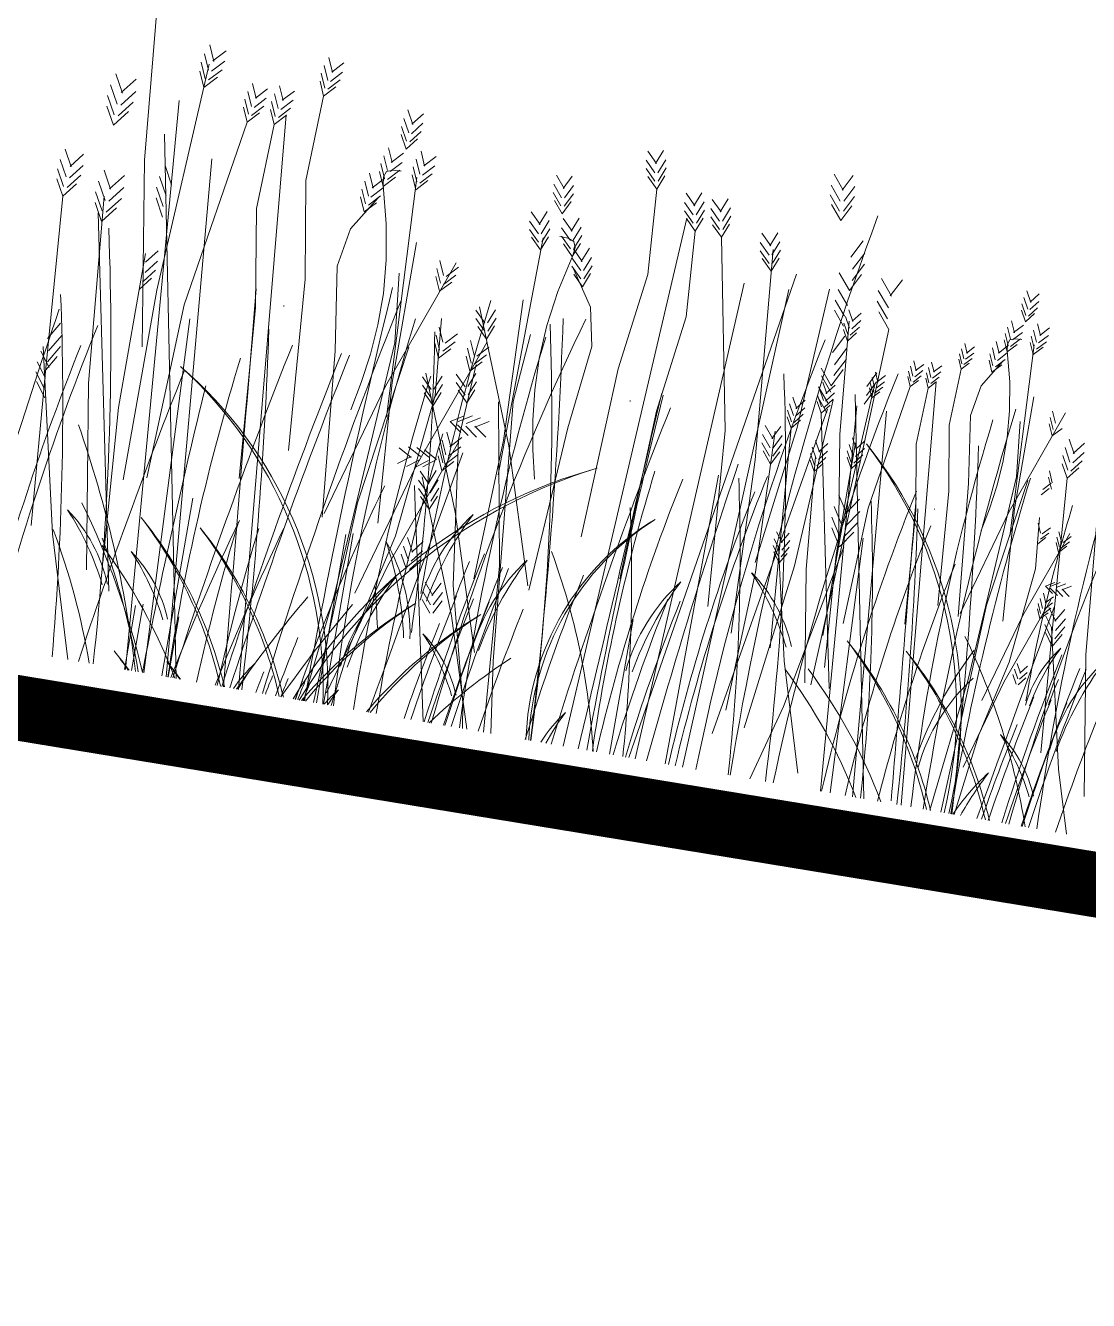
# Model space of a CAD drawing. Header units: metres. Extents: x 37 to 217, y 53 to 242.
# Drawn here: x 137.055 to 138.688, y 216.42 to 218.378 of the extents above; entities that cross this region are included whole.
import ezdxf

# ---------------------------------------------------------------- set-up
doc = ezdxf.new("R2010")
doc.units = ezdxf.units.M
doc.linetypes.add('HIDDENX2', pattern=[0.75, 0.5, -0.25])
for name, color, linetype in [('DGPRO_Arboles existentes', 7, 'Continuous'), ('DGPRO_Linea oficial', 2, 'Continuous'), ('DGPRO_Perfil existente', 244, 'Continuous')]:
    doc.layers.add(name, color=color, linetype=linetype)

# ---------------------------------------------------------------- blocks, each defined once
blk = doc.blocks.new('vista SUDS gris')
at = {"color": 252, "linetype": 'Continuous', "lineweight": 0, "elevation": 0}
for points in [[(2186.196, 1015.5076), (2186.222, 1015.2209), (2186.2681, 1014.9381)], [(2186.2742, 1014.7323), (2186.2751, 1015.0276), (2186.2945, 1015.3835)], [(2186.5166, 1014.8204), (2186.4965, 1015.0835), (2186.4715, 1015.2333), (2186.4762, 1015.3653)], [(2186.5042, 1014.4458), (2186.4243, 1015.3272)], [(2186.3281, 1014.4458), (2186.2588, 1015.3205)], [(2186.4493, 1014.7646), (2186.4291, 1015.0277), (2186.4041, 1015.1775), (2186.4088, 1015.3096)], [(2186.9825, 1014.767), (2186.9938, 1015.0306), (2187.0138, 1015.1812), (2187.0048, 1015.313)], [(2186.3096, 1014.7414), (2186.3205, 1015.013), (2186.3676, 1015.3057)], [(2186.6002, 1014.8983), (2186.6087, 1014.9423), (2186.6152, 1014.9873), (2186.6188, 1015.034), (2186.6187, 1015.0828), (2186.6143, 1015.1342), (2186.6047, 1015.1887), (2186.5898, 1015.2463), (2186.5881, 1015.259), (2186.591, 1015.2679), (2186.6003, 1015.2718), (2186.6135, 1015.2724)], [(2187.0104, 1014.4458), (2187.0579, 1015.2766)], [(2186.407, 1014.4458), (2186.2456, 1015.2658)], [(2186.6387, 1015.2667), (2186.6563, 1014.8968)], [(2187.0517, 1014.7135), (2187.063, 1014.9771), (2187.083, 1015.1276), (2187.074, 1015.2595)], [(2187.1921, 1014.695), (2187.1721, 1014.966), (2187.1153, 1015.257)], [(2187.2348, 1014.6611), (2187.2251, 1014.9295), (2187.1967, 1015.2522)], [(2186.3916, 1014.4458), (2186.3234, 1015.2408)], [(2186.5852, 1014.7282), (2186.5607, 1014.9832), (2186.5415, 1015.112), (2186.5519, 1015.1718), (2186.5856, 1015.226)], [(2186.8964, 1014.8421), (2186.8864, 1014.8857), (2186.8785, 1014.9305), (2186.8733, 1014.9771), (2186.8717, 1015.0258), (2186.8745, 1015.0773), (2186.8822, 1015.1321), (2186.8952, 1015.1902), (2186.8965, 1015.2029), (2186.8933, 1015.2118), (2186.8839, 1015.2153), (2186.8706, 1015.2155)], [(2187.1126, 1014.4458), (2187.2386, 1015.2212)], [(2186.8456, 1015.209), (2186.8404, 1014.8387)], [(2187.1225, 1014.4458), (2187.1616, 1015.1936)], [(2187.1966, 1014.4458), (2187.231, 1015.1961)], [(2187.2924, 1015.2074), (2187.2799, 1014.9896), (2187.2521, 1014.7743)], [(2187.5859, 1014.8824), (2187.5928, 1014.9176), (2187.5979, 1014.9536), (2187.6008, 1014.991), (2187.6007, 1015.03), (2187.5972, 1015.0711), (2187.5896, 1015.1147), (2187.5776, 1015.1608), (2187.5763, 1015.1709), (2187.5786, 1015.1781), (2187.586, 1015.1812), (2187.5966, 1015.1817)], [(2187.6167, 1015.1772), (2187.6308, 1014.8812)], [(2186.1704, 1015.1558), (2186.1964, 1014.869), (2186.2425, 1014.5862)], [(2186.6556, 1015.1685), (2186.6556, 1014.9503), (2186.671, 1014.7338)], [(2186.9171, 1014.6725), (2186.9331, 1014.9282), (2186.9479, 1015.0576), (2186.9356, 1015.117), (2186.9001, 1015.1701)], [(2187.331, 1015.1639), (2187.3467, 1014.9901), (2187.3747, 1014.8187)], [(2187.3686, 1014.604), (2187.3808, 1014.8645), (2187.3931, 1015.162)], [(2186.1473, 1014.6389), (2186.1284, 1014.8753), (2186.1082, 1015.1452)], [(2186.7208, 1015.1484), (2186.6466, 1014.9433), (2186.5874, 1014.7345)], [(2187.5739, 1014.7463), (2187.5543, 1014.9503), (2187.539, 1015.0534), (2187.5473, 1015.1012), (2187.5743, 1015.1446)], [(2186.2823, 1014.5598), (2186.166, 1015.1291)], [(2186.6056, 1014.4458), (2186.6243, 1014.6125), (2186.6493, 1015.0114), (2186.6374, 1015.1174)], [(2187.5398, 1014.7577), (2187.5263, 1014.9331), (2187.5097, 1015.033), (2187.5128, 1015.121)], [(2186.832, 1015.1102), (2186.8393, 1014.8922), (2186.8311, 1014.6753)], [(2187.5371, 1014.4458), (2187.4782, 1015.0956)], [(2187.6303, 1015.0985), (2187.6302, 1014.924), (2187.6426, 1014.7508)], [(2186.2483, 1015.0801), (2186.2483, 1014.8401), (2186.2653, 1014.6019)], [(2186.7675, 1015.088), (2186.8486, 1014.8855), (2186.9147, 1014.6788)], [(2187.374, 1014.6816), (2187.3745, 1014.8606), (2187.3863, 1015.0763)], [(2187.4017, 1014.7051), (2187.409, 1014.8861), (2187.4404, 1015.0813)], [(2187.4948, 1014.7205), (2187.4814, 1014.8959), (2187.4648, 1014.9958), (2187.4679, 1015.0838)], [(2187.6824, 1015.0825), (2187.623, 1014.9184), (2187.5757, 1014.7513)], [(2186.6487, 1014.4458), (2186.6612, 1014.5426), (2186.7012, 1014.7197), (2186.7241, 1014.942), (2186.7132, 1015.0601)], [(2186.8978, 1014.4458), (2186.8818, 1014.5556), (2186.8435, 1014.9535), (2186.8519, 1015.0598)], [(2187.4789, 1014.4458), (2187.3591, 1015.0546)], [(2187.5819, 1014.4458), (2187.6052, 1014.6538), (2187.6252, 1014.9729), (2187.6157, 1015.0577)], [(2186.788, 1015.0359), (2186.7137, 1014.8308), (2186.6545, 1014.6219)], [(2187.3275, 1015.0408), (2187.3126, 1014.7794), (2187.2792, 1014.5211)], [(2187.4116, 1014.4458), (2187.3647, 1015.0381)], [(2187.4617, 1014.4458), (2187.4109, 1015.038)], [(2187.2327, 1014.5042), (2187.3211, 1015.025)], [(2187.3974, 1014.6033), (2187.3129, 1015.0173)], [(2186.6211, 1014.4458), (2186.6348, 1014.7591), (2186.6715, 1015.0081)], [(2186.8536, 1014.4458), (2186.8473, 1014.4845), (2186.8014, 1014.6602), (2186.7711, 1014.8816), (2186.778, 1015)], [(2186.3564, 1014.4458), (2186.3325, 1014.9932)], [(2187.2479, 1014.978), (2187.2551, 1014.7599), (2187.2469, 1014.543)], [(2187.2975, 1014.6491), (2187.2849, 1014.8067), (2187.2714, 1014.9867)], [(2187.3727, 1014.9817), (2187.3727, 1014.8072), (2187.385, 1014.634)], [(2187.7349, 1014.5622), (2187.7191, 1014.7592), (2187.7023, 1014.9841)], [(2186.7041, 1014.9733), (2186.7852, 1014.7708), (2186.8513, 1014.564)], [(2187.5993, 1014.4458), (2187.6136, 1014.771), (2187.643, 1014.9702)], [(2186.8862, 1014.4458), (2186.8664, 1014.7018), (2186.8215, 1014.9494)], [(2187.3155, 1014.9507), (2187.3312, 1014.7769), (2187.3592, 1014.6055)], [(2187.7574, 1014.9391), (2187.777, 1014.7219), (2187.812, 1014.5076)], [(2187.6198, 1014.4458), (2187.6361, 1014.5725), (2187.6628, 1014.6906), (2187.6781, 1014.8388), (2187.6708, 1014.9175)], [(2186.1181, 1014.9124), (2186.1818, 1014.6316), (2186.2381, 1014.4458)], [(2187.1694, 1014.4458), (2187.174, 1014.8965)], [(2187.7207, 1014.9014), (2187.6711, 1014.7646), (2187.6317, 1014.6254)], [(2186.7716, 1014.8777), (2186.6973, 1014.6726), (2186.6381, 1014.4637)], [(2186.7069, 1014.4458), (2186.7138, 1014.4844), (2186.7223, 1014.5317), (2186.7307, 1014.579), (2186.7391, 1014.6262), (2186.7476, 1014.6735), (2186.756, 1014.7208), (2186.7645, 1014.7681), (2186.7729, 1014.8153), (2186.7813, 1014.8626)], [(2187.4265, 1014.4458), (2187.4093, 1014.8397)], [(2187.3824, 1014.8213), (2187.3331, 1014.5642), (2187.3014, 1014.4458)], [(2186.7921, 1014.4458), (2186.7866, 1014.4716), (2186.7766, 1014.5186), (2186.7666, 1014.5655), (2186.7566, 1014.6125), (2186.7466, 1014.6595), (2186.7366, 1014.7064), (2186.7265, 1014.7534), (2186.7165, 1014.8004)], [(2186.7258, 1014.8158), (2186.8068, 1014.6132), (2186.8604, 1014.4458)], [(2187.2838, 1014.8032), (2187.3224, 1014.633), (2187.3727, 1014.4668)], [(2187.7097, 1014.7959), (2187.6602, 1014.6592), (2187.6208, 1014.5199)], [(2187.6555, 1014.4458), (2187.66, 1014.4707), (2187.6656, 1014.5022), (2187.6712, 1014.5337), (2187.6768, 1014.5652), (2187.6825, 1014.5967), (2187.6881, 1014.6283), (2187.6937, 1014.6598), (2187.6993, 1014.6913), (2187.705, 1014.7228), (2187.7106, 1014.7543), (2187.7162, 1014.7858)], [(2187.7177, 1014.7548), (2187.766, 1014.542), (2187.7951, 1014.4458)]]:
    blk.add_lwpolyline(points, dxfattribs=at)
at = {"color": 252, "linetype": 'Continuous', "lineweight": 0, "elevation": 0, "flags": 128}
for points in [[(2186.4835, 1015.4036), (2186.474, 1015.4253)], [(2186.3009, 1015.3889), (2186.2904, 1015.4127)], [(2186.2993, 1015.3892), (2186.317, 1015.4082)], [(2186.4783, 1015.3902), (2186.4688, 1015.4119)], [(2186.4821, 1015.4039), (2186.4982, 1015.4211)], [(2186.4825, 1015.3895), (2186.4986, 1015.4068)], [(2186.2951, 1015.3742), (2186.2847, 1015.398)], [(2186.2998, 1015.3734), (2186.3175, 1015.3923)], [(2186.4758, 1015.3777), (2186.4663, 1015.3993)], [(2186.4762, 1015.3653), (2186.4668, 1015.387)], [(2186.4807, 1015.3768), (2186.4968, 1015.3941)], [(2186.2924, 1015.3604), (2186.2819, 1015.3842)], [(2186.2928, 1015.3468), (2186.2824, 1015.3706)], [(2186.2978, 1015.3594), (2186.3155, 1015.3784)], [(2186.4161, 1015.3478), (2186.4067, 1015.3695)], [(2186.4762, 1015.3653), (2186.4923, 1015.3826)], [(2186.6188, 1015.346), (2186.6074, 1015.3667)], [(2186.9976, 1015.3513), (2186.981, 1015.368)], [(2186.9962, 1015.351), (2187.0049, 1015.3729)], [(2187.2871, 1015.3605), (2187.269, 1015.3823)], [(2187.2854, 1015.3603), (2187.2982, 1015.3855)], [(2187.2908, 1015.3439), (2187.3036, 1015.3691)], [(2186.2928, 1015.3468), (2186.3106, 1015.3658)], [(2186.3696, 1015.3306), (2186.3602, 1015.3523)], [(2186.3748, 1015.344), (2186.3654, 1015.3656)], [(2186.3734, 1015.3443), (2186.3895, 1015.3615)], [(2186.3739, 1015.3299), (2186.39, 1015.3472)], [(2186.4109, 1015.3345), (2186.4014, 1015.3561)], [(2186.4147, 1015.3481), (2186.4308, 1015.3653)], [(2186.4152, 1015.3337), (2186.4313, 1015.351)], [(2186.6148, 1015.3322), (2186.6034, 1015.3528)], [(2186.6173, 1015.3461), (2186.6318, 1015.3647)], [(2186.6191, 1015.3318), (2186.6336, 1015.3505)], [(2186.9976, 1015.3369), (2186.981, 1015.3536)], [(2187.0019, 1015.3378), (2187.0106, 1015.3597)], [(2187.0048, 1015.3253), (2187.0135, 1015.3473)], [(2187.2856, 1015.3433), (2187.2675, 1015.3651)], [(2187.2869, 1015.328), (2187.2688, 1015.3498)], [(2187.2929, 1015.3287), (2187.3057, 1015.354)], [(2186.1711, 1015.3169), (2186.156, 1015.3442)], [(2186.1692, 1015.3171), (2186.1883, 1015.3417)], [(2186.3671, 1015.3181), (2186.3576, 1015.3397)], [(2186.3676, 1015.3057), (2186.3581, 1015.3274)], [(2186.3721, 1015.3172), (2186.3882, 1015.3345)], [(2186.4084, 1015.3219), (2186.3989, 1015.3435)], [(2186.4088, 1015.3096), (2186.3994, 1015.3312)], [(2186.4134, 1015.3211), (2186.4295, 1015.3383)], [(2186.6134, 1015.3194), (2186.6021, 1015.3401)], [(2186.615, 1015.3072), (2186.6036, 1015.3279)], [(2186.6185, 1015.319), (2186.6329, 1015.3377)], [(2186.9999, 1015.3243), (2186.9832, 1015.341)], [(2187.0048, 1015.313), (2186.9881, 1015.3297)], [(2187.0048, 1015.313), (2187.0135, 1015.3349)], [(2187.2915, 1015.3139), (2187.2734, 1015.3357)], [(2187.2915, 1015.3139), (2187.3043, 1015.3392)], [(2186.164, 1015.2819), (2186.149, 1015.3092)], [(2186.1658, 1015.2987), (2186.1508, 1015.326)], [(2186.1715, 1015.2982), (2186.1906, 1015.3228)], [(2186.3676, 1015.3057), (2186.3837, 1015.323)], [(2186.4088, 1015.3096), (2186.4249, 1015.3268)], [(2186.615, 1015.3072), (2186.6295, 1015.3258)], [(2186.6475, 1015.2862), (2186.6381, 1015.3078)], [(2186.8629, 1015.2889), (2186.8736, 1015.3099)], [(2187.0668, 1015.2978), (2187.0501, 1015.3145)], [(2187.0654, 1015.2975), (2187.0741, 1015.3194)], [(2187.1082, 1015.2953), (2187.0915, 1015.312)], [(2187.1068, 1015.295), (2187.1155, 1015.317)], [(2186.166, 1015.2657), (2186.151, 1015.293)], [(2186.166, 1015.2657), (2186.1852, 1015.2903)], [(2186.1706, 1015.2814), (2186.1897, 1015.306)], [(2186.5923, 1015.2695), (2186.5828, 1015.2911)], [(2186.5975, 1015.2829), (2186.5881, 1015.3045)], [(2186.5961, 1015.2831), (2186.6122, 1015.3004)], [(2186.6423, 1015.2728), (2186.6329, 1015.2944)], [(2186.6461, 1015.2864), (2186.6622, 1015.3037)], [(2186.6466, 1015.2721), (2186.6627, 1015.2893)], [(2186.8631, 1015.2747), (2186.848, 1015.2929)], [(2186.8644, 1015.289), (2186.8493, 1015.3072)], [(2186.8674, 1015.2752), (2186.878, 1015.2963)], [(2187.0668, 1015.2834), (2187.0502, 1015.3001)], [(2187.0711, 1015.2843), (2187.0798, 1015.3062)], [(2187.074, 1015.2718), (2187.0827, 1015.2938)], [(2187.1082, 1015.281), (2187.0915, 1015.2977)], [(2187.1125, 1015.2818), (2187.1212, 1015.3038)], [(2187.1154, 1015.2694), (2187.1241, 1015.2913)], [(2187.3164, 1015.2613), (2187.3305, 1015.2891)], [(2186.5898, 1015.2569), (2186.5803, 1015.2786)], [(2186.5948, 1015.2561), (2186.6109, 1015.2733)], [(2186.5966, 1015.2688), (2186.6127, 1015.286)], [(2186.6398, 1015.2603), (2186.6304, 1015.2819)], [(2186.6403, 1015.2479), (2186.6308, 1015.2695)], [(2186.6448, 1015.2594), (2186.6609, 1015.2767)], [(2186.8641, 1015.262), (2186.849, 1015.2801)], [(2186.868, 1015.2502), (2186.8529, 1015.2684)], [(2186.868, 1015.2502), (2186.8787, 1015.2713)], [(2186.8691, 1015.2625), (2186.8798, 1015.2836)], [(2187.069, 1015.2708), (2187.0524, 1015.2875)], [(2187.074, 1015.2595), (2187.0573, 1015.2762)], [(2187.074, 1015.2595), (2187.0827, 1015.2814)], [(2187.1104, 1015.2684), (2187.0938, 1015.2851)], [(2187.1153, 1015.257), (2187.0987, 1015.2737)], [(2187.1153, 1015.257), (2187.1241, 1015.279)], [(2187.1922, 1015.2573), (2187.1755, 1015.274)], [(2187.1908, 1015.257), (2187.1995, 1015.2789)], [(2187.3222, 1015.2433), (2187.3363, 1015.271)], [(2186.5755, 1015.2392), (2186.566, 1015.2609)], [(2186.5741, 1015.2395), (2186.5902, 1015.2567)], [(2186.5902, 1015.2446), (2186.5808, 1015.2662)], [(2186.5902, 1015.2446), (2186.6063, 1015.2618)], [(2186.6403, 1015.2479), (2186.6564, 1015.2652)], [(2186.8362, 1015.2282), (2186.8449, 1015.2501)], [(2187.1922, 1015.2429), (2187.1755, 1015.2596)], [(2187.1964, 1015.2437), (2187.2051, 1015.2657)], [(2187.1993, 1015.2313), (2187.2081, 1015.2532)], [(2187.3246, 1015.2265), (2187.3387, 1015.2543)], [(2187.6008, 1015.2405), (2187.5917, 1015.2571)], [(2187.5996, 1015.2406), (2187.6112, 1015.2555)], [(2186.5678, 1015.2133), (2186.5583, 1015.2349)], [(2186.5703, 1015.2258), (2186.5608, 1015.2475)], [(2186.5727, 1015.2124), (2186.5888, 1015.2297)], [(2186.5745, 1015.2251), (2186.5906, 1015.2424)], [(2186.8376, 1015.2285), (2186.8209, 1015.2452)], [(2186.8376, 1015.2141), (2186.8209, 1015.2308)], [(2186.8418, 1015.2149), (2186.8505, 1015.2369)], [(2186.8877, 1015.2268), (2186.871, 1015.2435)], [(2186.8877, 1015.2124), (2186.871, 1015.2291)], [(2186.8863, 1015.2265), (2186.895, 1015.2484)], [(2186.8919, 1015.2133), (2186.9007, 1015.2352)], [(2187.1944, 1015.2303), (2187.1777, 1015.247)], [(2187.1993, 1015.2189), (2187.1826, 1015.2356)], [(2187.1993, 1015.2189), (2187.208, 1015.2409)], [(2187.3231, 1015.2103), (2187.3031, 1015.2343)], [(2187.3231, 1015.2103), (2187.3372, 1015.2381)], [(2187.3882, 1015.2132), (2187.3683, 1015.2372)], [(2187.3863, 1015.213), (2187.4004, 1015.2408)], [(2187.5965, 1015.2193), (2187.5874, 1015.2359)], [(2187.5976, 1015.2295), (2187.5885, 1015.246)], [(2187.6005, 1015.219), (2187.6121, 1015.2339)], [(2187.6011, 1015.2292), (2187.6126, 1015.2441)], [(2186.1128, 1015.1918), (2186.0991, 1015.2166)], [(2186.1111, 1015.1919), (2186.1284, 1015.2143)], [(2186.2696, 1015.1911), (2186.2546, 1015.2184)], [(2186.5682, 1015.2009), (2186.5588, 1015.2226)], [(2186.5682, 1015.2009), (2186.5843, 1015.2182)], [(2186.8398, 1015.2015), (2186.8231, 1015.2182)], [(2186.8447, 1015.2025), (2186.8535, 1015.2244)], [(2186.8447, 1015.1901), (2186.8534, 1015.2121)], [(2186.8899, 1015.1998), (2186.8732, 1015.2166)], [(2186.8948, 1015.1885), (2186.9036, 1015.2104)], [(2186.8949, 1015.2009), (2186.9036, 1015.2228)], [(2187.3865, 1015.1944), (2187.3666, 1015.2183)], [(2187.5978, 1015.2095), (2187.5887, 1015.2261)], [(2187.5978, 1015.2095), (2187.6093, 1015.2244)], [(2187.6238, 1015.1927), (2187.6162, 1015.21)], [(2186.108, 1015.1752), (2186.0944, 1015.2)], [(2186.1132, 1015.1748), (2186.1306, 1015.1971)], [(2186.1785, 1015.1682), (2186.1635, 1015.1955)], [(2186.1766, 1015.1683), (2186.1957, 1015.1929)], [(2186.2643, 1015.1729), (2186.2493, 1015.2002)], [(2186.8447, 1015.1901), (2186.828, 1015.2069)], [(2186.8948, 1015.1885), (2186.8781, 1015.2052)], [(2186.9112, 1015.1839), (2186.8945, 1015.2006)], [(2186.9097, 1015.1836), (2186.9185, 1015.2056)], [(2186.9154, 1015.1704), (2186.9241, 1015.1924)], [(2187.3222, 1015.1702), (2187.3041, 1015.192)], [(2187.3238, 1015.1874), (2187.3056, 1015.2091)], [(2187.388, 1015.1775), (2187.368, 1015.2015)], [(2187.5796, 1015.1793), (2187.572, 1015.1966)], [(2187.5838, 1015.1901), (2187.5762, 1015.2074)], [(2187.5826, 1015.1903), (2187.5955, 1015.2041)], [(2187.583, 1015.1788), (2187.5959, 1015.1926)], [(2187.6196, 1015.182), (2187.6121, 1015.1993)], [(2187.6227, 1015.1929), (2187.6356, 1015.2067)], [(2187.623, 1015.1814), (2187.6359, 1015.1952)], [(2186.1064, 1015.1599), (2186.0927, 1015.1848)], [(2186.1124, 1015.1595), (2186.1298, 1015.1818)], [(2186.1732, 1015.1499), (2186.1582, 1015.1773)], [(2186.1789, 1015.1495), (2186.198, 1015.1741)], [(2186.2625, 1015.1561), (2186.2475, 1015.1834)], [(2186.9112, 1015.1695), (2186.8945, 1015.1863)], [(2186.9134, 1015.157), (2186.8967, 1015.1737)], [(2186.9183, 1015.158), (2186.9271, 1015.1799)], [(2187.3235, 1015.1549), (2187.3054, 1015.1767)], [(2187.3364, 1015.1645), (2187.3273, 1015.1811)], [(2187.3353, 1015.1646), (2187.3469, 1015.1795)], [(2187.3931, 1015.162), (2187.3731, 1015.186)], [(2187.5662, 1015.1551), (2187.5586, 1015.1724)], [(2187.5776, 1015.1693), (2187.57, 1015.1866)], [(2187.578, 1015.1594), (2187.5704, 1015.1767)], [(2187.578, 1015.1594), (2187.5908, 1015.1732)], [(2187.5816, 1015.1686), (2187.5945, 1015.1824)], [(2187.6176, 1015.172), (2187.6101, 1015.1893)], [(2187.618, 1015.1621), (2187.6104, 1015.1794)], [(2187.618, 1015.1621), (2187.6309, 1015.1759)], [(2187.6216, 1015.1713), (2187.6345, 1015.1851)], [(2186.1082, 1015.1452), (2186.0946, 1015.17)], [(2186.1082, 1015.1452), (2186.1256, 1015.1676)], [(2186.1714, 1015.1332), (2186.1564, 1015.1605)], [(2186.178, 1015.1326), (2186.1972, 1015.1572)], [(2186.2646, 1015.1399), (2186.2495, 1015.1673)], [(2186.9183, 1015.1456), (2186.9016, 1015.1623)], [(2186.9183, 1015.1456), (2186.927, 1015.1675)], [(2187.3322, 1015.1433), (2187.3231, 1015.1598)], [(2187.3333, 1015.1535), (2187.3242, 1015.17)], [(2187.3362, 1015.143), (2187.3478, 1015.1579)], [(2187.3367, 1015.1532), (2187.3483, 1015.1681)], [(2187.5142, 1015.1376), (2187.5079, 1015.152)], [(2187.5177, 1015.1465), (2187.5114, 1015.1609)], [(2187.5167, 1015.1467), (2187.5274, 1015.1582)], [(2187.56, 1015.1344), (2187.5524, 1015.1517)], [(2187.562, 1015.1444), (2187.5544, 1015.1617)], [(2187.565, 1015.1553), (2187.5779, 1015.1691)], [(2187.5654, 1015.1438), (2187.5783, 1015.1577)], [(2186.1735, 1015.117), (2186.1585, 1015.1443)], [(2186.1735, 1015.117), (2186.1926, 1015.1416)], [(2186.7026, 1015.1132), (2186.6931, 1015.1348)], [(2186.7051, 1015.1257), (2186.6956, 1015.1474)], [(2186.7093, 1015.125), (2186.7254, 1015.1423)], [(2187.3139, 1015.1124), (2187.328, 1015.1402)], [(2187.3334, 1015.1335), (2187.3243, 1015.15)], [(2187.3334, 1015.1335), (2187.345, 1015.1484)], [(2187.5125, 1015.1292), (2187.5062, 1015.1436)], [(2187.5128, 1015.121), (2187.5065, 1015.1354)], [(2187.5128, 1015.121), (2187.5235, 1015.1325)], [(2187.5158, 1015.1287), (2187.5266, 1015.1402)], [(2187.517, 1015.1371), (2187.5278, 1015.1486)], [(2187.5603, 1015.1245), (2187.5528, 1015.1418)], [(2187.5603, 1015.1245), (2187.5732, 1015.1383)], [(2187.564, 1015.1337), (2187.5768, 1015.1475)], [(2186.703, 1015.1008), (2186.6936, 1015.1225)], [(2186.703, 1015.1008), (2186.7191, 1015.1181)], [(2186.7075, 1015.1123), (2186.7236, 1015.1296)], [(2187.3198, 1015.0943), (2187.3339, 1015.1221)], [(2187.4417, 1015.0978), (2187.4354, 1015.1123)], [(2187.4452, 1015.1068), (2187.4389, 1015.1212)], [(2187.4443, 1015.1069), (2187.455, 1015.1184)], [(2187.4693, 1015.1004), (2187.463, 1015.1148)], [(2187.4727, 1015.1093), (2187.4664, 1015.1237)], [(2187.4718, 1015.1095), (2187.4825, 1015.121)], [(2187.3221, 1015.0776), (2187.3362, 1015.1054)], [(2187.3745, 1015.0701), (2187.3863, 1015.0933)], [(2187.3901, 1015.0795), (2187.3838, 1015.094)], [(2187.4401, 1015.0895), (2187.4338, 1015.1039)], [(2187.4404, 1015.0813), (2187.4341, 1015.0957)], [(2187.4404, 1015.0813), (2187.4511, 1015.0928)], [(2187.4434, 1015.0889), (2187.4541, 1015.1004)], [(2187.4446, 1015.0974), (2187.4553, 1015.1089)], [(2187.4676, 1015.092), (2187.4613, 1015.1065)], [(2187.4679, 1015.0838), (2187.4616, 1015.0982)], [(2187.4679, 1015.0838), (2187.4786, 1015.0953)], [(2187.4709, 1015.0915), (2187.4816, 1015.103)], [(2187.4721, 1015.0999), (2187.4828, 1015.1114)], [(2186.2507, 1015.067), (2186.2666, 1015.0875)], [(2186.7798, 1015.065), (2186.7631, 1015.0817)], [(2186.784, 1015.0659), (2186.7927, 1015.0878)], [(2186.7869, 1015.0534), (2186.7957, 1015.0754)], [(2187.3206, 1015.0614), (2187.3007, 1015.0853)], [(2187.3215, 1015.052), (2187.3034, 1015.0738)], [(2187.3206, 1015.0614), (2187.3347, 1015.0892)], [(2187.3765, 1015.0562), (2187.3882, 1015.0794)], [(2187.385, 1015.0623), (2187.3787, 1015.0767)], [(2187.3866, 1015.0706), (2187.3803, 1015.085)], [(2187.3883, 1015.0617), (2187.399, 1015.0732)], [(2187.3892, 1015.0797), (2187.3999, 1015.0912)], [(2187.3895, 1015.0701), (2187.4002, 1015.0816)], [(2187.6698, 1015.0643), (2187.6623, 1015.0817)], [(2186.2519, 1015.0373), (2186.2679, 1015.0578)], [(2186.2526, 1015.0514), (2186.2686, 1015.0719)], [(2186.782, 1015.0524), (2186.7653, 1015.0691)], [(2186.7869, 1015.0411), (2186.7702, 1015.0578)], [(2186.7869, 1015.0411), (2186.7956, 1015.063)], [(2187.32, 1015.0348), (2187.3019, 1015.0566)], [(2187.3127, 1015.0373), (2187.3036, 1015.0539)], [(2187.3159, 1015.0483), (2187.3068, 1015.0649)], [(2187.3147, 1015.0484), (2187.3263, 1015.0634)], [(2187.3752, 1015.0427), (2187.387, 1015.0658)], [(2187.3853, 1015.054), (2187.379, 1015.0684)], [(2187.3853, 1015.054), (2187.396, 1015.0655)], [(2187.6678, 1015.0543), (2187.6603, 1015.0716)], [(2187.6682, 1015.0444), (2187.6606, 1015.0617)], [(2187.6682, 1015.0444), (2187.6811, 1015.0582)], [(2186.2481, 1015.0243), (2186.264, 1015.0448)], [(2186.7188, 1015.0121), (2186.7094, 1015.0337)], [(2186.7214, 1015.0246), (2186.7119, 1015.0463)], [(2186.7256, 1015.0239), (2186.7417, 1015.0412)], [(2186.7722, 1015.0132), (2186.7628, 1015.0348)], [(2187.2745, 1015.0177), (2187.2654, 1015.0343)], [(2187.3116, 1015.0271), (2187.3025, 1015.0437)], [(2187.3213, 1015.0195), (2187.3032, 1015.0413)], [(2187.3129, 1015.0173), (2187.3038, 1015.0339)], [(2187.3156, 1015.0268), (2187.3272, 1015.0417)], [(2187.3162, 1015.037), (2187.3277, 1015.0519)], [(2187.7061, 1015.0229), (2187.6947, 1015.0436)], [(2187.7046, 1015.023), (2187.7191, 1015.0417)], [(2186.7193, 1014.9997), (2186.7098, 1015.0214)], [(2186.7193, 1014.9997), (2186.7354, 1015.017)], [(2186.7238, 1015.0112), (2186.7399, 1015.0285)], [(2186.7697, 1015.0007), (2186.7602, 1015.0223)], [(2186.7747, 1014.9998), (2186.7908, 1015.0171)], [(2186.7765, 1015.0125), (2186.7926, 1015.0297)], [(2187.2713, 1015.0067), (2187.2622, 1015.0232)], [(2187.2733, 1015.0178), (2187.2849, 1015.0327)], [(2187.2747, 1015.0064), (2187.2863, 1015.0213)], [(2187.3129, 1015.0173), (2187.3244, 1015.0322)], [(2187.7007, 1014.9964), (2187.6894, 1015.0171)], [(2187.7021, 1015.0091), (2187.6907, 1015.0298)], [(2187.7058, 1014.996), (2187.7202, 1015.0146)], [(2187.7064, 1015.0088), (2187.7209, 1015.0274)], [(2186.7702, 1014.9883), (2186.7607, 1015.0099)], [(2186.7702, 1014.9883), (2186.7863, 1015.0056)], [(2187.2702, 1014.9965), (2187.2611, 1015.013)], [(2187.2714, 1014.9867), (2187.2623, 1015.0032)], [(2187.2714, 1014.9867), (2187.283, 1015.0016)], [(2187.2742, 1014.9962), (2187.2858, 1015.0111)], [(2187.7023, 1014.9841), (2187.6909, 1015.0048)], [(2187.7023, 1014.9841), (2187.7168, 1015.0028)], [(2186.7669, 1014.9634), (2186.7502, 1014.9801)], [(2186.7711, 1014.9643), (2186.7798, 1014.9862)], [(2187.2461, 1014.966), (2187.231, 1014.9842)], [(2187.2446, 1014.9659), (2187.2553, 1014.9869)], [(2187.3204, 1014.9582), (2187.3113, 1014.9747)], [(2187.3724, 1014.9611), (2187.3633, 1014.9776)], [(2187.3756, 1014.9721), (2187.3665, 1014.9887)], [(2187.3744, 1014.9722), (2187.386, 1014.9871)], [(2187.3759, 1014.9608), (2187.3874, 1014.9757)], [(2187.6808, 1014.9734), (2187.6733, 1014.9907)], [(2187.6812, 1014.9636), (2187.6736, 1014.9809)], [(2186.7164, 1014.9503), (2186.6997, 1014.967)], [(2186.7206, 1014.9512), (2186.7294, 1014.9731)], [(2186.7236, 1014.9387), (2186.7323, 1014.9607)], [(2186.7691, 1014.9508), (2186.7524, 1014.9675)], [(2186.774, 1014.9395), (2186.7573, 1014.9562)], [(2186.774, 1014.9518), (2186.7828, 1014.9738)], [(2186.774, 1014.9395), (2186.7827, 1014.9614)], [(2187.2448, 1014.9517), (2187.2297, 1014.9699)], [(2187.2459, 1014.939), (2187.2308, 1014.9571)], [(2187.2491, 1014.9522), (2187.2598, 1014.9733)], [(2187.2509, 1014.9395), (2187.2615, 1014.9606)], [(2187.3172, 1014.9472), (2187.3081, 1014.9637)], [(2187.3192, 1014.9583), (2187.3308, 1014.9732)], [(2187.3207, 1014.9469), (2187.3322, 1014.9618)], [(2187.3713, 1014.9509), (2187.3622, 1014.9675)], [(2187.3726, 1014.9411), (2187.3635, 1014.9576)], [(2187.3726, 1014.9411), (2187.3841, 1014.956)], [(2187.3753, 1014.9506), (2187.3869, 1014.9655)], [(2187.667, 1014.9523), (2187.6778, 1014.9638)], [(2187.6682, 1014.9608), (2187.679, 1014.9723)], [(2186.1226, 1014.9257), (2186.1383, 1014.9526)], [(2186.7186, 1014.9377), (2186.702, 1014.9544)], [(2186.7235, 1014.9264), (2186.7069, 1014.9431)], [(2186.7235, 1014.9264), (2186.7323, 1014.9483)], [(2187.2497, 1014.9272), (2187.2346, 1014.9454)], [(2187.2497, 1014.9272), (2187.2604, 1014.9483)], [(2187.3161, 1014.937), (2187.307, 1014.9535)], [(2187.3174, 1014.9272), (2187.3083, 1014.9437)], [(2187.3174, 1014.9272), (2187.3289, 1014.9421)], [(2187.3201, 1014.9367), (2187.3317, 1014.9516)], [(2186.1274, 1014.9073), (2186.1431, 1014.9343)], [(2186.1287, 1014.8905), (2186.1444, 1014.9174)], [(2186.7535, 1014.9069), (2186.7737, 1014.9191)], [(2186.7657, 1014.9089), (2186.7859, 1014.9212)], [(2186.7784, 1014.9081), (2186.7986, 1014.9203)], [(2186.7924, 1014.9047), (2186.8126, 1014.9169)], [(2186.1326, 1014.8822), (2186.1158, 1014.905)], [(2186.1263, 1014.8744), (2186.142, 1014.9013)], [(2186.7535, 1014.9069), (2186.7727, 1014.8932)], [(2186.7655, 1014.9039), (2186.7847, 1014.8902)], [(2186.7783, 1014.9038), (2186.7975, 1014.8901)], [(2186.7924, 1014.9061), (2186.8117, 1014.8924)], [(2187.3779, 1014.8719), (2187.3613, 1014.8983)], [(2187.3759, 1014.8719), (2187.3936, 1014.8976)], [(2187.6762, 1014.8939), (2187.6699, 1014.9083)], [(2187.6779, 1014.8849), (2187.6886, 1014.8964)], [(2187.6791, 1014.8934), (2187.6898, 1014.9049)], [(2187.7101, 1014.8862), (2187.7038, 1014.9007)], [(2187.713, 1014.8857), (2187.7237, 1014.8973)], [(2186.13, 1014.8651), (2186.1132, 1014.8879)], [(2186.7611, 1014.8684), (2186.7516, 1014.89)], [(2186.7596, 1014.8686), (2186.7757, 1014.8859)], [(2187.3737, 1014.8534), (2187.3571, 1014.8798)], [(2187.3794, 1014.8533), (2187.397, 1014.879)], [(2187.6749, 1014.8773), (2187.6856, 1014.8888)], [(2187.7085, 1014.8779), (2187.7022, 1014.8923)], [(2187.7088, 1014.8696), (2187.7025, 1014.8841)], [(2187.7088, 1014.8696), (2187.7195, 1014.8811)], [(2187.7118, 1014.8773), (2187.7225, 1014.8888)], [(2186.1304, 1014.8498), (2186.1136, 1014.8726)], [(2186.1342, 1014.8354), (2186.1174, 1014.8582)], [(2186.7179, 1014.8459), (2186.6973, 1014.8575)], [(2186.7307, 1014.8472), (2186.7101, 1014.8587)], [(2186.7533, 1014.8425), (2186.7439, 1014.8641)], [(2186.7558, 1014.855), (2186.7464, 1014.8766)], [(2186.7583, 1014.8416), (2186.7744, 1014.8589)], [(2186.7601, 1014.8543), (2186.7762, 1014.8715)], [(2187.3729, 1014.8365), (2187.3563, 1014.8629)], [(2187.3795, 1014.8364), (2187.3971, 1014.8621)], [(2186.7041, 1014.842), (2186.6835, 1014.8536)], [(2186.704, 1014.8435), (2186.6852, 1014.8292)], [(2186.7182, 1014.8416), (2186.6995, 1014.8273)], [(2186.731, 1014.8422), (2186.7123, 1014.8278)], [(2186.7429, 1014.8455), (2186.7223, 1014.8571)], [(2186.7429, 1014.8455), (2186.7242, 1014.8312)], [(2186.7538, 1014.8301), (2186.7443, 1014.8517)], [(2186.7538, 1014.8301), (2186.7699, 1014.8474)], [(2187.3759, 1014.8205), (2187.3593, 1014.8469)], [(2187.3759, 1014.8205), (2187.3935, 1014.8462)], [(2186.738, 1014.8071), (2186.7214, 1014.8238)], [(2186.7366, 1014.8068), (2186.7453, 1014.8288)], [(2187.2877, 1014.8113), (2187.2765, 1014.8265)], [(2187.2865, 1014.8112), (2187.296, 1014.8276)], [(2187.6976, 1014.8154), (2187.7111, 1014.8235)], [(2187.7058, 1014.8167), (2187.7192, 1014.8249)], [(2187.7143, 1014.8162), (2187.7277, 1014.8243)], [(2187.7236, 1014.8139), (2187.7371, 1014.822)], [(2186.738, 1014.7927), (2186.7214, 1014.8095)], [(2186.7423, 1014.7936), (2186.751, 1014.8155)], [(2186.7452, 1014.7812), (2186.7539, 1014.8031)], [(2187.286, 1014.7999), (2187.2748, 1014.8151)], [(2187.2862, 1014.7897), (2187.275, 1014.8049)], [(2187.2894, 1014.8001), (2187.2989, 1014.8164)], [(2187.2902, 1014.7899), (2187.2998, 1014.8062)], [(2187.7027, 1014.7897), (2187.6964, 1014.8041)], [(2187.6976, 1014.8154), (2187.7105, 1014.8062)], [(2187.7018, 1014.7899), (2187.7125, 1014.8014)], [(2187.7056, 1014.8134), (2187.7185, 1014.8042)], [(2187.7142, 1014.8133), (2187.727, 1014.8041)], [(2187.7236, 1014.8149), (2187.7364, 1014.8057)], [(2186.7403, 1014.7801), (2186.7236, 1014.7969)], [(2186.7452, 1014.7688), (2186.7285, 1014.7855)], [(2186.7452, 1014.7688), (2186.7539, 1014.7907)], [(2187.2888, 1014.7801), (2187.2775, 1014.7954)], [(2187.2888, 1014.7801), (2187.2983, 1014.7965)], [(2187.6976, 1014.7724), (2187.6913, 1014.7868)], [(2187.6992, 1014.7808), (2187.6929, 1014.7952)], [(2187.7009, 1014.7718), (2187.7116, 1014.7833)], [(2187.7021, 1014.7803), (2187.7128, 1014.7918)], [(2187.7226, 1014.7649), (2187.7085, 1014.7839)], [(2187.7211, 1014.7648), (2187.733, 1014.7852)], [(2187.6979, 1014.7642), (2187.6915, 1014.7786)], [(2187.6979, 1014.7642), (2187.7086, 1014.7757)], [(2187.7204, 1014.7507), (2187.7064, 1014.7697)], [(2187.7247, 1014.7509), (2187.7366, 1014.7713)], [(2187.7208, 1014.7379), (2187.7067, 1014.7569)], [(2187.7239, 1014.726), (2187.7099, 1014.745)], [(2187.7239, 1014.726), (2187.7358, 1014.7464)], [(2187.7258, 1014.7382), (2187.7377, 1014.7586)], [(2186.7273, 1014.6854), (2186.7159, 1014.7061)], [(2186.7313, 1014.6992), (2186.7199, 1014.7199)], [(2186.7299, 1014.6993), (2186.7443, 1014.718)], [(2186.7316, 1014.6851), (2186.7461, 1014.7037)], [(2186.7259, 1014.6727), (2186.7146, 1014.6934)], [(2186.731, 1014.6723), (2186.7455, 1014.6909)], [(2187.6802, 1014.6677), (2187.6726, 1014.6815)], [(2187.6829, 1014.6769), (2187.6753, 1014.6907)], [(2187.6819, 1014.677), (2187.6916, 1014.6894)], [(2187.6793, 1014.6592), (2187.6717, 1014.673)], [(2187.6826, 1014.659), (2187.6923, 1014.6714)], [(2187.6831, 1014.6675), (2187.6927, 1014.6799)], [(2186.7721, 1014.6246), (2186.757, 1014.6427)], [(2186.7734, 1014.6389), (2186.7583, 1014.6571)], [(2186.772, 1014.6387), (2186.7827, 1014.6598)], [(2186.7764, 1014.6251), (2186.7871, 1014.6461)], [(2186.7732, 1014.6118), (2186.7581, 1014.63)], [(2186.7782, 1014.6124), (2186.7889, 1014.6335)]]:
    blk.add_lwpolyline(points, dxfattribs=at)
at = {"color": 252, "lineweight": 0}
for points in [[(2186.3847, 1014.4458), (2186.3847, 1014.723)], [(2186.6256, 1014.4458), (2186.6256, 1014.7082)], [(2186.6366, 1014.4458), (2186.6366, 1014.7119)], [(2187.0827, 1014.4458), (2187.0827, 1014.6557)], [(2186.3263, 1014.4458), (2186.3263, 1014.5456)], [(2186.3372, 1014.4458), (2186.3372, 1014.5493)], [(2186.3946, 1014.4458), (2186.3946, 1014.5399)]]:
    blk.add_lwpolyline(points, dxfattribs=at)
for centre, radius, start, end in [((2191.7936, 1014.5048), 4.5232, 169.478, 180.7473), ((2190.9852, 1014.3409), 3.7693, 167.9229, 178.406), ((2181.726, 1014.1547), 4.5609, 3.6594, 12.0772), ((2196.8304, 1014.3879), 10.2236, 176.03942, 179.67586), ((2190.4249, 1014.6438, 0), 3.6702, 172.8487, 180.078), ((2190.6064, 1014.0419), 3.8231, 163.9709, 173.9357), ((2179.3926, 1014.0462), 7.5773, 3.02253, 7.9371), ((2191.1046, 1014.3088), 3.7693, 167.9229, 177.9167), ((2191.5068, 1014.0419), 3.8231, 163.9709, 173.9357), ((2194.1201, 1013.5002), 7.6373, 168.09689, 172.88763), ((2183.1404, 1014.2807), 3.8231, 2.4753, 12.0772), ((2192.0943, 1014.5121), 4.5232, 172.8487, 180.8402), ((2190.6692, 1014.5835), 3.8231, 172.8487, 182.064), ((2183.56, 1014.2783), 3.7693, 2.5468, 12.0772), ((2191.5696, 1014.5835), 3.8231, 172.8487, 182.0641), ((2190.0739, 1014.6261), 3.4266, 172.8487, 183.0159), ((2183.0823, 1014.4603, 0), 3.6702, 1.8301, 9.0594), ((2190.9743, 1014.6261), 3.4266, 172.8487, 183.0159), ((2181.7077, 1014.0493), 4.5232, 5.0288, 12.0772), ((2179.6605, 1014.0514), 6.8601, 3.29579, 7.9371), ((2196.3409, 1014.361), 9.2942, 176.03942, 179.47714), ((2180.1474, 1013.9765), 7.4837, 3.59492, 7.9371), ((2193.9679, 1013.4055), 7.6373, 168.09689, 172.17167), ((2194.0442, 1013.4055), 7.6373, 168.09689, 172.17167), ((2194.0569, 1013.4055), 7.6373, 168.09689, 172.17167), ((2193.877, 1013.5539), 6.943, 168.09689, 172.61949), ((2186.9619, 1014.4917), 0.6511, 355.9574, 48.9746), ((2186.9367, 1014.4904), 0.6689, 356.175, 47.4163), ((2197.1516, 1013.2503), 11.153, 171.11365, 173.84656), ((2190.216, 1014.0985), 4.112, 167.9229, 175.1552), ((2190.4521, 1014.5011), 3.7693, 172.8487, 180.8402), ((2191.7265, 1014.4624), 4.112, 172.8487, 180.2316), ((2189.8197, 1014.5207), 3.4266, 172.8487, 181.2525), ((2190.1453, 1014.6399, 0), 2.4468, 172.8487, 180.078), ((2189.8304, 1014.142), 3.7382, 167.9229, 175.3383), ((2185.9978, 1014.3595), 0.6511, 7.6155, 59.2116), ((2185.9732, 1014.3538), 0.6689, 7.9086, 57.6533), ((2195.5485, 1013.6132), 8.4492, 171.11365, 174.34482), ((2190.5235, 1014.2731), 3.1151, 167.9229, 176.8215), ((2193.811, 1013.3373), 7.6373, 168.09689, 171.65428), ((2195.6465, 1014.2543), 9.2942, 176.03942, 178.81973), ((2190.2942, 1014.2558), 3.1151, 167.9229, 176.503), ((2184.1589, 1014.2458), 3.1151, 3.6806, 12.0772), ((2184.3652, 1014.2458), 3.1151, 3.6806, 12.0772), ((2181.3077, 1014.0375), 6.2364, 3.75404, 7.9371), ((2190.1456, 1014.4596), 3.4266, 172.8487, 180.2316), ((2189.8864, 1014.5332), 2.8319, 172.8487, 181.7696), ((2189.8899, 1014.2887), 2.8319, 167.9229, 176.8205), ((2190.0021, 1014.2887), 2.8319, 167.9229, 176.8205), ((2187.3245, 1014.1624), 0.7879, 115.2615, 158.9192), ((2187.3534, 1014.1526), 0.8094, 116.8198, 158.7636), ((2190.2773, 1014.2838), 2.8319, 167.9229, 176.7201), ((2184.2797, 1014.2317), 2.8319, 4.3346, 12.0772), ((2190.3244, 1014.2318), 2.8319, 167.9229, 175.6656), ((2184.6442, 1013.937), 1.7739, 16.667, 29.24), ((2187.3592, 1014.503), 0.4109, 131.0255, 188.0096), ((2187.3751, 1014.5022), 0.4221, 132.5839, 187.6846), ((2189.6655, 1013.9321), 3.1151, 163.9709, 170.5088), ((2187.0409, 1014.5976, 0), 0.2871, 142.5207, 173.728), ((2187.2727, 1014.5395, 0), 0.5153, 153.137, 169.9958), ((2186.9366, 1014.464), 0.4294, 26.3287, 43.1874), ((2187.1084, 1014.5648), 0.2393, 22.5964, 53.8037), ((2186.0339, 1014.2078), 1.0504, 13.0926, 30.2443), ((2187.3823, 1014.5436), 0.2991, 142.5207, 173.728), ((2187.6238, 1014.483), 0.5368, 153.137, 169.9958), ((2187.8892, 1014.6092, 0), 0.1914, 142.5207, 173.728), ((2188.0438, 1014.5704, 0), 0.3436, 153.137, 169.9958), ((2190.2622, 1013.6384), 3.9472, 164.3776, 168.1975), ((2190.3316, 1013.6384), 3.9472, 164.3776, 168.1975), ((2186.2362, 1014.461, 0), 0.5153, 11.9123, 28.7711), ((2186.466, 1014.5269, 0), 0.2871, 8.1801, 39.3874), ((2190.1911, 1013.9989), 3.4266, 167.9229, 172.5064), ((2187.1441, 1014.5354), 0.2991, 142.5207, 173.728), ((2187.3856, 1014.4748), 0.5368, 153.137, 169.9958), ((2190.042, 1014.0578), 3.1151, 167.9229, 172.8446), ((2186.741, 1014.1042), 1.0469, 19.0401, 35.8737), ((2191.0916, 1013.9989), 3.4266, 167.9229, 172.5064), ((2188.0445, 1014.5354), 0.2991, 142.5207, 173.728), ((2188.286, 1014.4748), 0.5368, 153.137, 169.9958), ((2185.1914, 1013.9441), 1.2668, 23.3308, 35.8737), ((2189.5508, 1014.3107), 3.1151, 172.8487, 177.5153), ((2189.5831, 1014.3067), 3.1151, 172.8487, 177.4409), ((2190.0365, 1014.0121, 0), 3.2896, 167.9229, 169.0183), ((2190.557, 1013.9114), 3.7693, 167.9229, 171.8496), ((2190.5668, 1013.9114), 3.7693, 167.9229, 171.8496), ((2189.8993, 1014.1033), 2.8319, 167.9229, 173.0537), ((2189.9184, 1014.1033), 2.8319, 167.9229, 173.0537), ((2188.1814, 1014.4084), 0.6442, 153.137, 169.9958), ((2191.4574, 1013.9114), 3.7693, 167.9229, 171.8496), ((2191.4672, 1013.9114), 3.7693, 167.9229, 171.8496), ((2185.8823, 1014.3757), 0.433, 26.3287, 43.1874), ((2186.0555, 1014.4774), 0.2413, 22.5964, 53.8037), ((2185.884, 1014.1889), 0.6511, 23.2393, 48.9746), ((2185.8588, 1014.1876), 0.6689, 22.7061, 47.4163), ((2185.9759, 1014.1889), 0.6511, 23.2393, 48.9746), ((2185.9507, 1014.1876), 0.6689, 22.7061, 47.4163), ((2186.9848, 1014.1889), 0.6511, 23.2391, 48.9746), ((2186.9596, 1014.1876), 0.6689, 22.7059, 47.4163), ((2187.0767, 1014.1889), 0.6511, 23.2391, 48.9746), ((2187.0515, 1014.1876), 0.6689, 22.7059, 47.4163), ((2189.8864, 1014.2188, 0), 2.1931, 167.9229, 169.0183), ((2186.9497, 1014.4752), 0.2991, 142.5207, 173.728), ((2187.1913, 1014.4146), 0.5368, 153.137, 169.9958), ((2190.16, 1013.9277), 3.4266, 167.9229, 171.3046), ((2190.1867, 1013.9277), 3.4266, 167.9229, 171.3046), ((2190.2112, 1013.9277), 3.4266, 167.9229, 171.3046), ((2190.2646, 1013.9255), 3.4266, 167.9229, 171.267), ((2187.8501, 1014.4752), 0.2991, 142.5207, 173.728), ((2191.0604, 1013.9277), 3.4266, 167.9229, 171.3046), ((2191.0871, 1013.9277), 3.4266, 167.9229, 171.3046), ((2191.1116, 1013.9277), 3.4266, 167.9229, 171.3046), ((2191.165, 1013.9255), 3.4266, 167.9229, 171.267), ((2185.1835, 1014.0566), 1.1555, 19.6835, 30.2443), ((2185.2598, 1014.0566), 1.1555, 19.6835, 30.2443), ((2185.6985, 1014.0292), 0.8201, 30.5284, 46.818), ((2186.0185, 1014.3563), 0.3937, 26.3287, 43.1874), ((2186.176, 1014.4487), 0.2193, 22.5964, 53.8037), ((2187.22, 1014.0828), 0.7162, 131.0255, 149.5481), ((2187.2477, 1014.0814), 0.7358, 132.5839, 150.3128), ((2183.4915, 1013.842, 0), 3.2896, 12.8898, 13.9852), ((2187.3211, 1014.0828), 0.7162, 131.0255, 149.5481), ((2187.3488, 1014.0814), 0.7358, 132.5839, 150.3128), ((2186.7993, 1014.0292), 0.8201, 30.5283, 46.818), ((2188.2282, 1013.6332), 1.9088, 149.4267, 154.8058), ((2188.2976, 1013.6332), 1.9088, 149.4267, 154.8058), ((2186.7639, 1014.0232), 0.8201, 31.0138, 46.818), ((2189.8371, 1013.9466), 3.1151, 167.9229, 170.7795), ((2190.7375, 1013.9466), 3.1151, 167.9229, 170.7795), ((2186.5075, 1014.3338), 0.3579, 26.3287, 43.1874), ((2186.6507, 1014.4178), 0.1994, 22.5964, 53.8037), ((2187.5252, 1013.9072), 0.9021, 133.1821, 143.3389), ((2187.4079, 1014.3338), 0.3579, 26.3287, 43.1874), ((2187.5511, 1014.4178), 0.1994, 22.5964, 53.8037), ((2189.6266, 1013.8881), 3.1151, 167.9229, 169.6878), ((2187.9455, 1014.2992), 0.3589, 142.5207, 155.8926), ((2188.2354, 1014.2265), 0.6442, 153.137, 160.0977), ((2186.6965, 1014.3564), 0.2193, 142.5207, 155.9384), ((2186.8736, 1014.3119), 0.3937, 153.137, 160.1225), ((2187.1791, 1014.3639), 0.2193, 142.5207, 158.0716), ((2187.3562, 1014.3195), 0.3937, 153.137, 161.2817), ((2185.8451, 1013.9351), 0.7067, 46.2706, 49.3232), ((2185.8177, 1013.9337), 0.7259, 44.8661, 47.7563), ((2185.9698, 1013.9815), 0.6424, 46.2706, 49.3232), ((2185.9449, 1013.9803), 0.6599, 44.8661, 47.7563), ((2189.5841, 1013.8275), 3.1151, 167.9229, 168.5519), ((2189.5983, 1013.8235), 3.1151, 167.9229, 168.476), ((2189.6225, 1013.8235), 3.1151, 167.9229, 168.476), ((2189.6448, 1013.8235), 3.1151, 167.9229, 168.4761), ((2189.6488, 1013.8235), 3.1151, 167.9229, 168.4761), ((2189.6569, 1013.8235), 3.1151, 167.9229, 168.4761), ((2186.9164, 1014.2714), 0.329, 142.5207, 147.9857), ((2187.1821, 1014.2047), 0.5905, 153.137, 155.9075)]:
    blk.add_arc(centre, radius, start, end, dxfattribs=at)
at = {"color": 252, "linetype": 'Continuous', "lineweight": 0}
for points in [[(2186.4807, 1014.4458, 0), (2186.4622, 1014.6493, 0), (2186.4436, 1014.8528, 0), (2186.4251, 1015.0563, 0)], [(2186.4714, 1015.0366, 0), (2186.4715, 1015.0371, 0), (2186.4715, 1015.0376, 0), (2186.4715, 1015.0381, 0)], [(2187.0339, 1014.4458, 0), (2187.0446, 1014.6325, 0), (2187.0554, 1014.8191, 0), (2187.0661, 1015.0058, 0)], [(2187.0205, 1014.9846, 0), (2187.0204, 1014.9851, 0), (2187.0204, 1014.9856, 0), (2187.0204, 1014.9861, 0)], [(2187.5096, 1014.9018, 0), (2187.5096, 1014.9022, 0), (2187.5096, 1014.9025, 0), (2187.5096, 1014.9029, 0)]]:
    blk.add_open_spline(points, degree=3, dxfattribs=at)
blk.add_spline([(2187.5211, 1014.4496, 0), (2187.4787, 1014.915, 0)], degree=3, dxfattribs=at)

msp = doc.modelspace()

# ---------------------------------------------------------------- linework, layer by layer
at = {"layer": 'DGPRO_Linea oficial'}
msp.add_lwpolyline([(188.0614, 238.871), (172.8581, 238.871), (172.8581, 213.7452), (162.8769, 213.6702), (162.8769, 213.4702, 0.013052), (143.3391, 213.4452), (143.3391, 213.6452), (142.8312, 213.6652), (141.0992, 216.6652), (134.9992, 217.6652), (90.6507, 217.6652)], format="xyb", dxfattribs=at)
at = {"layer": 'DGPRO_Perfil existente', "linetype": 'HIDDENX2', "ltscale": 10, "const_width": 0.1}
msp.add_lwpolyline([(188.0614, 238.871), (172.8581, 238.871), (172.8581, 213.7452), (162.8769, 213.6702), (162.8769, 213.4702, 0.013052), (143.3391, 213.4452), (143.3391, 213.6452), (142.8312, 213.6652), (141.0992, 216.6652), (134.9992, 217.6652), (90.6507, 217.6652)], format="xyb", dxfattribs=at)

# ---------------------------------------------------------------- block references
at = {"layer": 'DGPRO_Arboles existentes', "lineweight": 0, "rotation": 350.0872820195292}
msp.add_blockref('vista SUDS gris', (-2191.1146, -405.541), dxfattribs=at)

doc.saveas('drawing.dxf')
